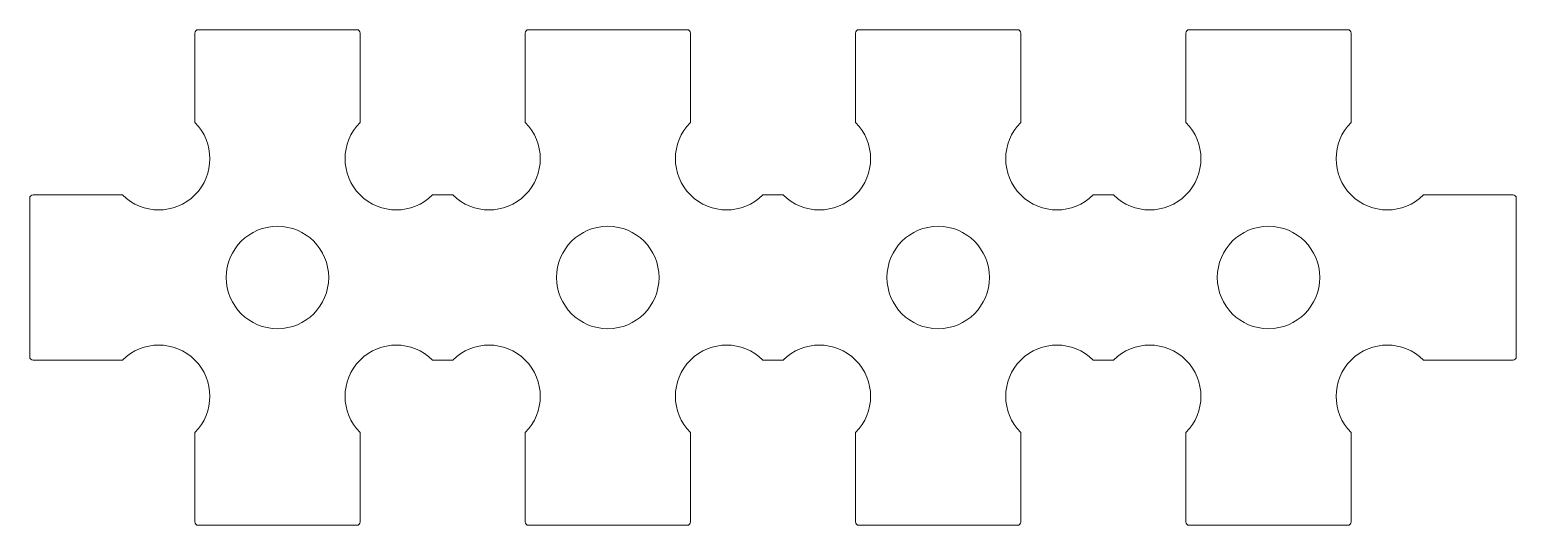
# Model space of a CAD drawing. Extents: x -22.5 to 22.5, y -7.5 to 7.5.
import ezdxf

# ---------------------------------------------------------------- set-up
doc = ezdxf.new("R2010")
doc.units = 0
doc.layers.get('0').update_dxf_attribs({"lineweight": 0})
doc.layers.add('holes', color=1, linetype='Continuous', lineweight=0)

msp = doc.modelspace()

# ---------------------------------------------------------------- linework, layer by layer
at = {"flags": 128}
msp.add_lwpolyline([(12.6, -7.5, -0.414214), (12.5, -7.4), (12.5, -4.692, 1), (10.308, -2.5), (9.692, -2.5, 1), (7.5, -4.692), (7.5, -7.4, -0.414214), (7.4, -7.5), (2.6, -7.5, -0.414214), (2.5, -7.4), (2.5, -4.692, 1), (0.308, -2.5), (-0.308, -2.5, 1), (-2.5, -4.692), (-2.5, -7.4, -0.414214), (-2.6, -7.5), (-7.4, -7.5, -0.414214), (-7.5, -7.4), (-7.5, -4.692, 1), (-9.692, -2.5), (-10.308, -2.5, 1), (-12.5, -4.692), (-12.5, -7.4, -0.414214), (-12.6, -7.5), (-17.4, -7.5, -0.414214), (-17.5, -7.4), (-17.5, -4.692, 1), (-19.692, -2.5), (-22.4, -2.5, -0.414214), (-22.5, -2.4), (-22.5, 2.4, -0.414214), (-22.4, 2.5), (-19.692, 2.5, 1), (-17.5, 4.692), (-17.5, 7.4, -0.414214), (-17.4, 7.5), (-12.6, 7.5, -0.414214), (-12.5, 7.4), (-12.5, 4.692, 1), (-10.308, 2.5), (-9.692, 2.5, 1), (-7.5, 4.692), (-7.5, 7.4, -0.414214), (-7.4, 7.5), (-2.6, 7.5, -0.414214), (-2.5, 7.4), (-2.5, 4.692, 1), (-0.308, 2.5), (0.308, 2.5, 1), (2.5, 4.692), (2.5, 7.4, -0.414214), (2.6, 7.5), (7.4, 7.5, -0.414214), (7.5, 7.4), (7.5, 4.692, 1), (9.692, 2.5), (10.308, 2.5, 1), (12.5, 4.692), (12.5, 7.4, -0.414214), (12.6, 7.5), (17.4, 7.5, -0.414214), (17.5, 7.4), (17.5, 4.692, 1), (19.692, 2.5), (22.4, 2.5, -0.414214), (22.5, 2.4), (22.5, -2.4, -0.414214), (22.4, -2.5), (19.692, -2.5, 1), (17.5, -4.692), (17.5, -7.4, -0.414214), (17.4, -7.5), (12.6, -7.5)], format="xyb", dxfattribs=at)
at = {"layer": 'holes'}
for centre in [(-15, 0), (-5, 0), (5, 0), (15, 0)]:
    msp.add_circle(centre, 1.55, dxfattribs=at)

doc.saveas('drawing.dxf')
